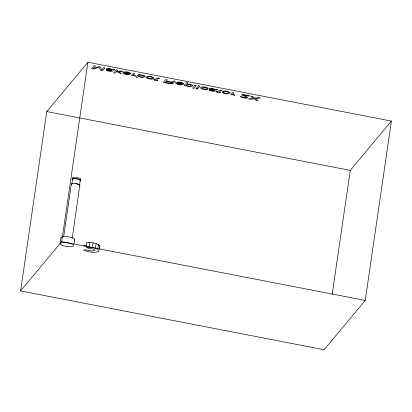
<?xml version="1.0" encoding="UTF-8"?>
<svg xmlns="http://www.w3.org/2000/svg" width="412" height="412" viewBox="0 0 412 412"><rect width="100%" height="100%" fill="white"/><g stroke="black" fill="none" stroke-linecap="round" stroke-linejoin="round"><path stroke-width="0.62" d="M86.098 246.443L86.7 242.292C91.119 242.421 96.161 242.637 99.694 245.598L99.307 248.9M20.6 290.918L46.767 111.559L87.89 62.258L391.4 121.082L365.233 300.441L324.11 349.742L20.6 290.918L61.728 241.617L87.89 62.258M60.09 243.574L60.966 237.59M63.628 236.874L71.302 184.282A4.403 1.215 8.3 0 1 74.855 183.489A4.403 1.215 8.3 0 1 79.799 184.978L72.337 237.909M71.884 183.69L72.507 179.395M80.232 180.394L79.516 185.297A3.899 1.076 8.3 0 0 79.367 184.998M74.021 243.914L74.634 239.727M84.053 246.448L84.223 245.264L86.499 245.248M89.085 247.107C92.489 247.612 96.351 247.911 98.998 250.347L98.962 251.274C94.121 253.447 88.256 251.923 83.533 250.007C87.313 249.095 91.191 252.237 94.832 250.475L94.925 250.249C92.834 247.597 88.503 249.255 86.01 247.035L89.085 247.107L89.78 242.359M92.401 247.56L93.091 242.817M95.45 248.338L96.14 243.59M97.85 248.724L98.458 244.568M99.174 249.162L99.694 245.598M332.18 294.41L350.272 170.383L391.4 121.082M75.576 183.706L76.581 183.87A3.899 1.076 8.3 0 1 78.96 184.684M46.767 111.559L350.272 170.383M61.728 241.617L365.233 300.441M71.302 184.282L71.508 184.622M79.753 180.873A3.899 1.076 8.3 0 0 77.296 178.963L76.292 178.798A3.899 1.076 8.3 0 0 72.661 179.694M71.904 184.035A3.899 1.076 8.3 0 1 72.873 183.675M61.064 238.11A6.922 1.906 8.3 0 1 68.32 236.807A6.922 1.906 8.3 0 1 74.263 240.17M80.01 185.323A4.403 1.215 8.3 0 1 79.547 185.879M72.641 180.029A4.403 1.215 8.3 0 1 76.277 178.653A4.403 1.215 8.3 0 1 80.196 180.997M72.358 178.478A4.403 1.215 8.3 0 1 77.018 177.541A4.403 1.215 8.3 0 1 80.371 179.802M138.726 75.803C139.57 77.116 142.171 77.338 143.505 76.508C143.561 74.783 139.673 74.546 138.726 75.803M153.995 78.017L153.995 78.28C152.625 79.866 150.025 78.919 148.232 78.682A3.584 0.989 8.3 0 1 146.451 77.986L145.941 77.193C148.006 75.437 152.09 76.344 153.995 78.017M230.004 92.751L230.004 93.009C228.634 94.6 226.034 93.653 224.241 93.411A3.584 0.989 8.3 0 1 222.459 92.721L221.95 91.928C224.015 90.171 228.099 91.078 230.004 92.751M145.081 76.297L145.076 76.55C143.376 78.28 140.234 77.271 138.267 76.4L137.381 77.456L136.012 77.193L138.447 74.263L139.756 74.52L139.529 74.788L143.726 75.308L145.081 76.297M208.06 88.4L206.685 88.364L206.283 87.854L204.455 87.359A1.792 0.494 8.3 0 0 203.137 87.339L202.009 88.086L202.653 88.781L207.509 89.291C205.3 90.099 202.235 89.605 200.5 88.034L200.49 87.766C202.086 86.072 204.985 87.123 206.963 87.602A2.977 0.819 8.3 0 1 207.952 88.183L208.06 88.4M246.319 97.247L245.398 97.757L243.703 97.598L242.158 97.119L241.942 96.454L240.5 96.176L240.541 96.887C245.238 99.24 252.664 98.473 243.054 94.93L249.198 96.125L249.481 95.785L241.756 94.286L242.04 95.239L246.319 97.247M124.311 72.955L124.635 73.542L126.118 74.036L127.844 74.201L128.987 73.861L124.311 72.955M177.067 83.183L177.392 83.77L178.875 84.264L180.6 84.429L181.743 84.089L177.067 83.183M191.055 85.289C190.236 86.86 187.419 86.185 186.255 85.263L186.224 84.996C187.29 83.657 189.973 84.166 191.055 85.289M111.266 70.612C109.721 71.647 107.573 69.999 106.069 69.705C106.744 71.425 110.086 71.06 111.75 71.358C113.053 71.477 113.233 69.159 114.618 69.942L114.835 69.68L113.892 69.453L112.316 69.525C108.274 67.254 101.96 68.83 111.266 70.612M214.101 90.542C212.556 91.577 210.408 89.934 208.905 89.636C209.579 91.356 212.922 90.995 214.585 91.289C215.888 91.413 216.068 89.09 217.454 89.873L217.675 89.61L216.727 89.383L215.152 89.461C211.114 87.19 204.795 88.76 214.101 90.542M133.637 74.752L134.132 75.401L135.847 75.834L135.527 76.215L133.117 75.272L132.813 75.643L131.469 75.381L133.241 73.254L134.657 73.532L133.637 74.752M232.898 93.993L233.393 94.642L235.108 95.074L234.794 95.45L232.378 94.513L232.074 94.884L230.73 94.621L232.502 92.494L233.918 92.767L232.898 93.993M111.873 69.86L111.575 70.313L108.279 69.422L107.877 68.995L109.664 68.953L111.873 69.86M214.709 89.79L214.415 90.243L211.114 89.353L210.712 88.93L212.499 88.889L214.709 89.79M147.532 77.214L147.62 77.93A1.983 0.546 8.3 0 0 148.706 78.414L151.601 78.651L152.512 77.899L151.781 77.193L150.045 76.797L148.593 76.761L147.532 77.214M173.231 83.203L172.381 83.806L170.939 83.837L163.337 82.477L165.773 79.562L167.334 79.866L166.293 81.112L171.696 82.029L173.437 81.046C177.536 80.726 173.328 82.766 172.092 82.451L173.231 83.203M223.546 91.948L223.628 92.664A1.983 0.546 8.3 0 0 224.715 93.148L227.609 93.385L228.521 92.633L227.795 91.928L226.054 91.531L224.607 91.495L223.546 91.948M171.655 82.977L170.331 83.368L165.186 82.441L166.015 81.442L170.594 82.364L171.655 82.977M122.93 72.445L122.817 72.96C124.795 74.582 128.462 75.375 130.676 73.861L124.506 72.666C126.582 71.322 129.09 73.367 130.779 73.408C128.714 71.889 125.279 71.204 122.93 72.445M175.687 82.673L175.574 83.188C177.551 84.81 181.218 85.603 183.433 84.084L177.268 82.889C179.338 81.545 181.847 83.595 183.536 83.636C181.471 82.112 178.035 81.432 175.687 82.673M192.512 85.66C190.905 87.499 187.62 86.463 185.694 85.552L185.462 85.835L184.087 85.567L186.559 82.606L187.97 82.879L187.063 83.966L190.854 84.393L192.208 85.021L192.512 85.66M102.15 69.231L101.568 69.973L100.327 66.878L98.782 66.574L93.411 68.392L95.502 65.941L94.013 65.652L91.577 68.567L93.818 69L99.189 67.177L100.425 70.282L102.64 70.71L105.07 67.795L103.587 67.506L102.15 69.231M116.179 69.947L113.748 72.862L115.108 73.13L116.519 71.436L119.392 73.042L121.2 73.393L118.646 71.971L123.157 71.302L121.349 70.952L117.832 71.513L116.874 71.008L117.538 70.21L116.179 69.947M154.067 79.423L153.825 79.717L154.963 79.933L154.469 80.531L155.901 80.809L156.395 80.211L157.739 80.474L157.981 80.18L156.637 79.923L157.796 78.532L159.511 78.347L157.013 77.971L155.206 79.645L154.067 79.423M194.948 85.217L192.512 88.132L193.928 88.405L196.359 85.49L194.948 85.217M196.385 88.41L196.05 88.817L197.487 89.095L197.822 88.688L196.385 88.41M198.481 85.902L196.715 88.019L198.151 88.297L199.918 86.18L198.481 85.902M216.661 91.557L216.418 91.845L217.557 92.067L217.062 92.659L218.489 92.937L218.988 92.345L220.327 92.607L220.575 92.314L219.23 92.051L220.389 90.666L222.104 90.48L219.606 90.104L217.799 91.778L216.661 91.557M258.726 97.577L254.616 98.174L252.417 96.356L250.532 95.991L253.416 98.283L248.359 98.957L250.316 99.333L254.189 98.792L256.182 100.471L258.046 100.832L255.358 98.659L260.667 97.953L258.726 97.577M63.057 245.712A6.922 1.906 8.3 0 0 73.758 245.712A6.922 1.906 8.3 0 0 63.963 242.508A6.922 1.906 8.3 0 0 63.057 245.712"/></g></svg>
